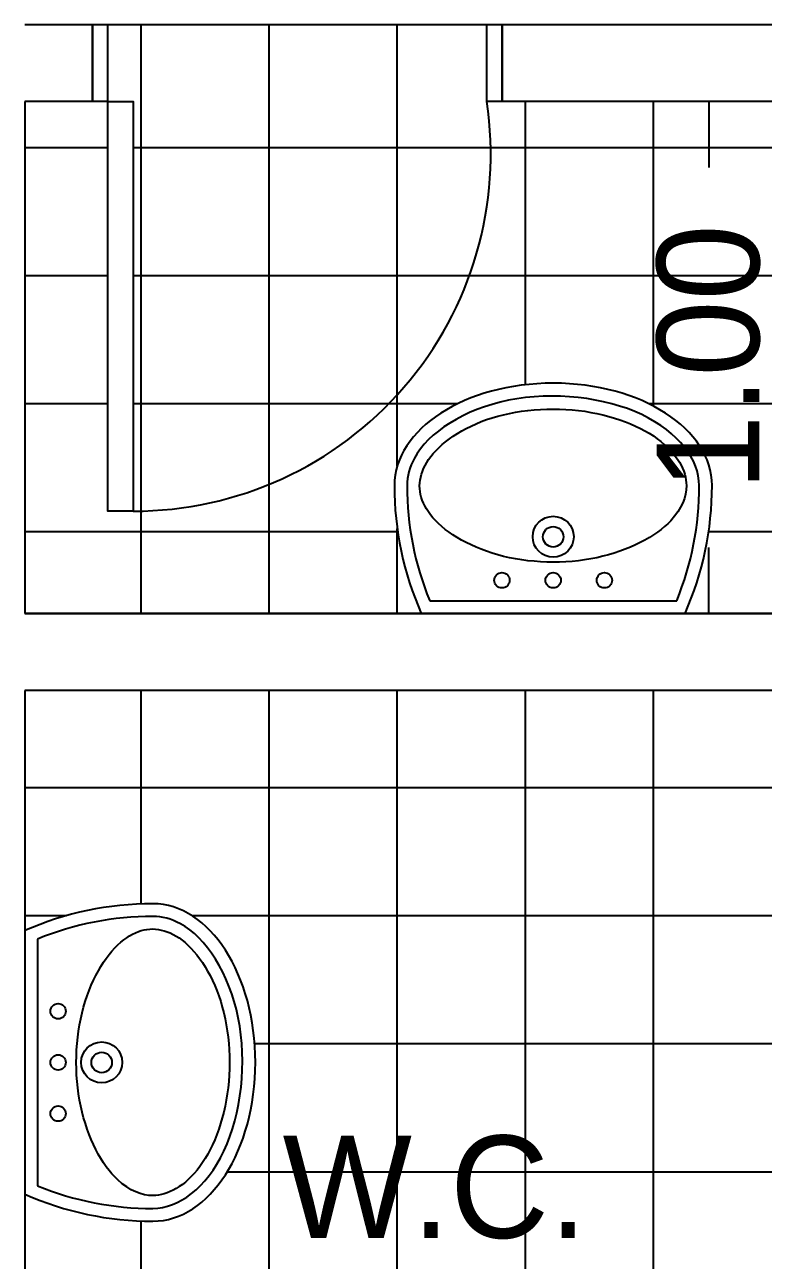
# Model space of a CAD drawing. Extents: x 2 to 41.9, y 0.3 to 42.9.
# Drawn here: x 10.834 to 12.276, y 34.863 to 37.276 of the extents above; entities that cross this region are included whole.
import ezdxf

# ---------------------------------------------------------------- set-up
doc = ezdxf.new("R2010")
doc.units = 0
doc.header["$MEASUREMENT"] = 0
doc.layers.get('0').update_dxf_attribs({"linetype": 'CONTINUOUS'})
doc.layers.get('DEFPOINTS').update_dxf_attribs({"linetype": 'CONTINUOUS'})
for name, color, linetype in [('BLOCO', 5, 'CONTINUOUS'), ('BLOCOS', 5, 'CONTINUOUS'), ('HACHURA', 1, 'CONTINUOUS'), ('PAREDE', 7, 'CONTINUOUS')]:
    doc.layers.add(name, color=color, linetype=linetype)
doc.styles.add('PADRÃO', font='', dxfattribs={"height": 0.2})
doc.styles.get('PADRÃO').set_extended_font_data('AvantGarde Bk BT')
doc.dimstyles.new('PADRÃOS', dxfattribs={"dimtxt": 0.15, "dimasz": 0.1, "dimexe": 1.25, "dimexo": 0.625, "dimgap": 0.1, "dimtad": 0, "dimjust": 1, "dimzin": 1, "dimdsep": 46, "dimtxsty": 'PADRÃO', "dimcen": 2.5, "dimse1": 1, "dimse2": 1, "dimsd1": 1, "dimsd2": 1, "dimclrt": 1, "dimadec": 0, "dimazin": 0, "dimtfac": 1, "dimtdec": 4, "dimtmove": 0, "dimatfit": 3, "dimfxl": 1, "dimtolj": 1, "dimtzin": 0, "dimarcsym": 0})

# ---------------------------------------------------------------- blocks, each defined once
blk = doc.blocks.new('P80D15')
at = {"layer": 'BLOCO', "ltscale": 0.015}
for p, q in [((0, 0.1500000000000057), (0, 0)), ((0, 0.1500000000000341), (0.03000000000000114, 0.1500000000000341)), ((0.03000000000000114, 0.1500000000000057), (0.03000000000000114, 0)), ((0.7700000000000102, 0.1500000000000057), (0.7700000000000102, 0)), ((0.7700000000000102, 0.1500000000000057), (0.8000000000000114, 0.1500000000000057)), ((0.8000000000000114, 0.1500000000000057), (0.8000000000000114, 0)), ((0, 2.842170943040401e-14), (0.03000000000000114, 0)), ((0.7699999999999818, 0), (0.8000000000000114, 0))]:
    blk.add_line(p, q, dxfattribs=at)
at = {"layer": 'BLOCO'}
blk.add_lwpolyline([(0.7700000000000102, 0.1500000000000057), (0.7199999999999989, 0.1500000000000057), (0.7199999999999989, 0.950000000000017), (0.7700000000000102, 0.950000000000017)], close=True, dxfattribs=at)
at = {"layer": 'BLOCO', "ltscale": 0.015}
blk.add_arc((0.7199999999999989, 0.2524375000000134), 0.6975625000000036, 89.99999999999959, 188.444460412286, dxfattribs=at)
blk = doc.blocks.new('LAVAT')
at = {"layer": 'BLOCOS'}
for p, q in [((-0.2410322495695425, 0.02500000000000568), (0.2410322495695283, 0.02500000000000568)), ((-0.2573623180961135, 0), (0.2573623180960993, 0))]:
    blk.add_line(p, q, dxfattribs=at)
for centre, radius in [((-2.842170943040401e-14, 0.1500000000000057), 0.04), ((-2.842170943040401e-14, 0.1500000000000057), 0.02), ((-0.09999999999999432, 0.06499999999999773), 0.015), ((0, 0.06499999999999773), 0.015), ((0.09999999999999432, 0.06499999999999773), 0.015)]:
    blk.add_circle(centre, radius, dxfattribs=at)
for centre, radius, start, end in [((0.3099999999999739, 0.25), 0.6200000000000045, 180, 203.779994731564), ((0.3099999999999739, 0.25), 0.5951987399818819, 180.0000000000055, 202.2113997706397), ((-0.3099999999999739, 0.25), 0.5951987399818819, 337.7886002293573, 359.9999999999946), ((-0.3099999999999739, 0.25), 0.6200000000000045, 336.2200052684331, 7.016477563892661e-15)]:
    blk.add_arc(centre, radius, start, end, dxfattribs=at)
blk.add_ellipse((-2.842170943040401e-14, 0.25), major_axis=(0.3100000000000023, 0), ratio=0.645161290322576, start_param=0, end_param=3.141592653589793, dxfattribs=at)
for points, knots in [([(0.2849999999999824, 0.2500000000000284), (0.2849999999999682, 0.300317964642403), (0.2452497040517159, 0.3541887687748044), (0.1008916727811169, 0.4227595909021034), (3.167234224576987e-05, 0.4339558931305021), (-0.1743068501371283, 0.3989778962069579), (-0.2442601782461509, 0.3532994974840165), (-0.2803506487652356, 0.2860131679577762), (-0.2851229441039038, 0.2679846562883483), (-0.285198739981908, 0.2499999999999716)], [0, 0, 0, 0, 0.9361481793933827, 0.9361481793933827, 1.872296358786765, 1.872296358786765, 2.808444538180148, 2.808444538180148, 3.13938546545754, 3.13938546545754, 3.13938546545754, 3.13938546545754]), ([(0.2599999999999625, 0.2500000000000284), (0.2599999999999625, 0.2784978981889878), (0.242078010852012, 0.3126567214920613), (0.1643569005752425, 0.3704649949829673), (0.1030052039381815, 0.3920693254798095), (-0.02877373062847255, 0.4037223597623836), (-0.0976825814684048, 0.3936467971219031), (-0.2034406750199054, 0.3477822861136133), (-0.2396263539294523, 0.3143366745038918), (-0.2661732608932681, 0.2526194074667387), (-0.2627272874450739, 0.2240541362115209), (-0.2158391141528142, 0.162032776211305), (-0.168127663237712, 0.1314918993692231), (-0.04805875393354597, 0.09792981637818343), (0.02266607553652022, 0.095757041570522), (0.1477154277714732, 0.1225128520000851), (0.2007272141554637, 0.1503951910720218), (0.2508407150234859, 0.2045307616155014), (0.2599999999999767, 0.2286312563089723), (0.2599999999999625, 0.2500000000000284)], [0, 0, 0, 0, 0.718091798041799, 0.718091798041799, 1.436183596083598, 1.436183596083598, 2.154275394125397, 2.154275394125397, 2.872367192167196, 2.872367192167196, 3.590458990208995, 3.590458990208995, 4.308550788250794, 4.308550788250794, 5.026642586292593, 5.026642586292593, 5.744734384334392, 5.744734384334392, 6.283185307179586, 6.283185307179586, 6.283185307179586, 6.283185307179586])]:
    blk.add_open_spline(points, degree=3, knots=knots, dxfattribs=at)
blk = doc.blocks.new('*D44')
at = {"color": 0, "linetype": 'ByBlock', "ltscale": 0.015}
for p, q in [((143.6079886768518, 150.8400570419524), (143.6079886768518, 150.711279569425)), ((143.6079886768518, 149.8400570419524), (143.6079886768518, 149.9688345144799))]:
    blk.add_line(p, q, dxfattribs=at)
at = {"layer": 'DEFPOINTS', "color": 0, "linetype": 'ByBlock', "ltscale": 0.015}
for p in [(144.2733502805891, 150.8400570419524), (143.6079886768518, 149.8400570419524), (144.2733502805891, 149.8400570419524)]:
    blk.add_point(p, dxfattribs=at)
at = {"color": 1, "linetype": 'ByBlock', "ltscale": 0.015, "insert": (143.6079886768518, 150.3400570419524), "char_height": 0.2, "attachment_point": 5, "rotation": 90, "style": 'PADRÃO'}
blk.add_mtext('\\A1;1.00', dxfattribs=at)
blk = doc.blocks.new('*D46')
at = {"layer": 'DEFPOINTS', "color": 0, "linetype": 'ByBlock', "ltscale": 0.015}
for p in [(142.2733502805891, 149.6900570419524), (142.5632830903352, 149.6900570419524), (142.2733502805891, 146.9900570419524)]:
    blk.add_point(p, dxfattribs=at)
at = {"color": 1, "linetype": 'ByBlock', "ltscale": 0.015, "insert": (142.5632830903352, 147.5791367122821), "char_height": 0.2, "attachment_point": 5, "rotation": 90, "style": 'PADRÃO'}
blk.add_mtext('\\A1;2.70', dxfattribs=at)

msp = doc.modelspace()

# ---------------------------------------------------------------- hatches: boundary and pattern name
at = {"layer": 'HACHURA', "ltscale": 0.015}
h = msp.add_hatch(dxfattribs=at)
h.set_pattern_fill('NET', color=256, scale=2, style=0)
h.set_pattern_definition([(0, (-131.4387593750527, -113.7138025247024), (0, 0.25), []), (90, (-131.4387593750527, -113.7138025247024), (-0.25, 1.530757942277972e-17), [])])
h.paths.add_polyline_path([(11.73634810441314, 37.12625451724993), (11.73634810441314, 37.27625451724995), (10.99634810441313, 37.27625451724996), (10.99634810441313, 37.12625451724995), (11.04634810441314, 37.12625451724995), (11.04634810441314, 36.32625451724994, 0.4580704259902203)])
edge = h.paths.add_edge_path()
edge.add_line((11.76634810441314, 37.12625451725003), (11.73634810441314, 37.12625451724992))
edge.add_arc((11.04634810441314, 37.02381701724993), 0.6975624999999972, -90, 8.444460412284172, ccw=False)
edge.add_line((11.04634810441314, 36.32625451724994), (10.99634810441313, 36.32625451724993))
edge.add_line((10.99634810441313, 36.32625451724993), (10.99634810441313, 37.12625451724995))
edge.add_line((10.99634810441313, 37.12625451724995), (10.96634810441313, 37.12625451724995))
edge.add_line((10.96634810441313, 37.12625451724995), (10.83459090553632, 37.12625451725))
edge.add_line((10.83459090553632, 37.12625451725), (10.83459090553632, 36.12625451725003))
edge.add_line((10.83459090553632, 36.12625451725003), (11.60837815948313, 36.12625451725003))
edge.add_arc((12.1757404775833, 36.37625451725003), 0.6200000000000047, 180, 203.7799947314119, ccw=False)
edge.add_ellipse((11.8657404775833, 36.37625451725003), major_axis=(0.3100000000000023, 0), ratio=0.645161290322576, start_angle=0, end_angle=180, ccw=False)
edge.add_arc((11.55574047758335, 36.37625451725003), 0.6200000000000075, 336.22000526858824, 359.9999999999619, ccw=False)
edge.add_line((12.12310279568353, 36.12625451725003), (12.83459090553632, 36.12625451725003))
edge.add_line((12.83459090553632, 36.12625451725003), (12.83459090553631, 37.12625451725006))
edge.add_line((12.83459090553631, 37.12625451725006), (11.76634810441314, 37.12625451725003))
edge = h.paths.add_edge_path(flags=16)
edge.add_ellipse((12.49900964990624, 36.46625451725004), major_axis=(0, 0.25), ratio=0.8000000000000114, start_angle=270, end_angle=450, ccw=False)
edge.add_ellipse((12.49900964990624, 36.46625451725004), major_axis=(0, 0.5), ratio=0.4000000000000057, start_angle=235.1999716104384, end_angle=270, ccw=False)
edge.add_arc((12.64397021912313, 36.18625451725008), 0.02000000000002895, 270.0000000000051, 348.17726239963224, ccw=False)
edge.add_line((12.64397021912313, 36.16625451725005), (12.35404908068094, 36.16625451725005))
edge.add_arc((12.35404908068311, 36.18625451725005), 0.01999999999999963, 191.8227371116409, 269.9999999937712, ccw=False)
edge.add_ellipse((12.49900964990624, 36.46625451725004), major_axis=(0, 0.5), ratio=0.4000000000000057, start_angle=90, end_angle=124.80002838732861, ccw=False)
edge = h.paths.add_edge_path(flags=0)
edge.add_ellipse((12.49900964990624, 36.46625451725004), major_axis=(0, 0.25), ratio=0.8000000000000114, start_angle=270, end_angle=450, ccw=False)
edge.add_ellipse((12.49900964990624, 36.46625451725004), major_axis=(0, 0.5), ratio=0.4000000000000057, start_angle=235.1999716104384, end_angle=270, ccw=False)
edge.add_arc((12.64397021912312, 36.18625451725005), 0.02000000000000036, 270.00000000003564, 348.1772623965156, ccw=False)
edge.add_line((12.64397021912313, 36.16625451725005), (12.35404908068094, 36.16625451725005))
edge.add_arc((12.35404908068311, 36.18625451725005), 0.01999999999999963, 191.8227371116409, 269.9999999937712, ccw=False)
edge.add_ellipse((12.49900964990624, 36.46625451725004), major_axis=(0, 0.5), ratio=0.4000000000000057, start_angle=90, end_angle=124.80002838732861, ccw=False)
h.paths.add_polyline_path([(12.33478463653394, 36.18088039484514, -87591.22421088778), (12.33478488197233, 36.18087951510763, -24280.77721393522), (12.33478576770821, 36.18087634160857, -2.318217611569753e-05), (12.33478526907977, 36.18087812789375, -3.549918195385507e-05), (12.33478450584428, 36.18088086334615, -26818.30775939527), (12.33478530754894, 36.18087799005912, -3.100011118157728e-05), (12.33478464100528, 36.18088037881688, -28039.89899806089), (12.33478540784292, 36.18087763072477, -8.8520753430567e-05), (12.33478350518637, 36.18088445200101), (12.33478351233554, 36.18088442635279, 5.231645901669556e-05)], flags=16)
edge = h.paths.add_edge_path()
edge.add_line((12.83459090553632, 35.97625451725), (10.83459090553632, 35.97625451725003))
edge.add_line((10.83459090553632, 35.97625451725003), (10.83459090553632, 35.50704598190881))
edge.add_arc((11.08459090553632, 34.93968366380864), 0.6200000000000047, 90.00000000000063, 113.77999473141259, ccw=False)
edge.add_ellipse((11.08459090553632, 35.24968366380864), major_axis=(-5.694419545274096e-17, -0.3100000000000023), ratio=0.645161290322576, start_angle=0, end_angle=180, ccw=False)
edge.add_arc((11.08459090553631, 35.55968366380858), 0.6200000000000077, 246.2200052685888, 269.99999999996, ccw=False)
edge.add_line((10.83459090553632, 34.9923213457084), (10.83459090553632, 33.27625451725004))
edge.add_line((10.83459090553632, 33.27625451725004), (12.83459090553632, 33.27625451725004))
edge.add_line((12.83459090553632, 33.27625451725004), (12.83459090553632, 33.99269660395262))
edge.add_line((12.83459090553632, 33.99269660395262), (12.83459090553629, 34.02269660395258))
edge.add_arc((12.73215340553631, 34.71269660395259), 0.6975625000000055, 180, 278.44446041228343, ccw=False)
edge.add_line((12.03459090553631, 34.71269660395259), (12.03459090553631, 34.7626966039526))
edge.add_line((12.03459090553631, 34.7626966039526), (12.83459090553632, 34.76269660395261))
edge.add_line((12.83459090553632, 34.76269660395261), (12.83459090553632, 34.79269660395261))
edge.add_line((12.83459090553632, 34.79269660395261), (12.83459090553632, 35.97625451725))
edge = h.paths.add_edge_path(flags=16)
edge.add_arc((12.62577143204875, 35.91625451724997), 0.02000000000000321, 11.822737111930223, 89.9999999937661, ccw=False)
edge.add_ellipse((12.48081086282562, 35.63625451724999), major_axis=(-8.72096990976734e-15, -0.5), ratio=0.4000000000000057, start_angle=90, end_angle=124.80002838732861, ccw=False)
edge.add_ellipse((12.48081086282562, 35.63625451724999), major_axis=(-4.36048495488367e-15, -0.25), ratio=0.8000000000000114, start_angle=270, end_angle=450, ccw=False)
edge.add_ellipse((12.48081086282562, 35.63625451724999), major_axis=(-8.72096990976734e-15, -0.5), ratio=0.4000000000000057, start_angle=235.1999716104384, end_angle=270, ccw=False)
edge.add_arc((12.33585029360874, 35.91625451724998), 0.02000000000000035, 90.00000000003558, 168.1772623967661, ccw=False)
edge.add_line((12.33585029360873, 35.93625451724998), (12.62577143205092, 35.93625451724998))
h.paths.add_polyline_path([(12.83459090553632, 34.7626966039526), (12.83459090553632, 34.71269660395259), (12.03459090553631, 34.71269660395259, 0.4580704259902459), (12.83459090553636, 34.0226966039526), (12.98459090553632, 34.0226966039526), (12.98459090553632, 34.76269660395261)])
h.paths.add_polyline_path([(12.01510842267814, 36.3050319897775), (12.01510842267814, 36.94747704472256), (12.3233501809199, 36.94747704472256), (12.3233501809199, 36.3050319897775)], flags=25)
h.paths.add_polyline_path([(12.01510842267814, 36.3050319897775), (12.01510842267814, 36.94747704472256), (12.3233501809199, 36.94747704472256), (12.3233501809199, 36.3050319897775)], flags=24)
h.paths.add_polyline_path([(11.90643156487696, 33.68324260538852), (12.58459090553631, 33.68324260538852), (12.58459090553631, 33.37500084714677), (11.90643156487696, 33.37500084714677)], flags=24)
h.paths.add_polyline_path([(10.97040283616161, 33.52625451725005), (10.97040283616161, 34.20441385790939), (11.27864459440337, 34.20441385790939), (11.27864459440337, 33.52625451725005)], flags=24)
h.paths.add_polyline_path([(11.90643156487696, 33.68324260538852), (12.58459090553631, 33.68324260538852), (12.58459090553631, 33.37500084714677), (11.90643156487696, 33.37500084714677)], flags=8)
h.paths.add_polyline_path([(10.97040283616161, 33.52625451725005), (10.97040283616161, 34.20441385790939), (11.27864459440337, 34.20441385790939), (11.27864459440337, 33.52625451725005)], flags=8)
h.paths.add_polyline_path([(11.28143381974707, 34.85092742682333), (11.99393381974707, 34.85092742682333), (11.99393381974707, 35.16287797627388), (11.28143381974707, 35.16287797627388)], flags=24)

# ---------------------------------------------------------------- linework, layer by layer
at = {"layer": 'BLOCO', "ltscale": 0.015}
for p, q in [((10.99634810441316, 37.27625451724995), (10.96634810441313, 37.27625451724995)), ((10.96634810441313, 37.12625451724995), (10.96634810441313, 37.27625451724995)), ((10.99634810441313, 37.12625451724995), (10.99634810441313, 37.27625451724995)), ((11.76634810441314, 37.27625451724992), (11.73634810441314, 37.27625451724995)), ((11.73634810441314, 37.12625451724995), (11.73634810441314, 37.27625451724995)), ((11.76634810441314, 37.12625451724995), (11.76634810441314, 37.27625451724995)), ((10.99634810441313, 37.12625451724995), (10.96634810441313, 37.12625451724995)), ((11.76634810441314, 37.12625451724992), (11.73634810441314, 37.12625451724992))]:
    msp.add_line(p, q, dxfattribs=at)
at = {"layer": 'BLOCO'}
msp.add_lwpolyline([(10.99634810441313, 37.12625451724995), (11.04634810441314, 37.12625451724995), (11.04634810441314, 36.32625451724994), (10.99634810441313, 36.32625451724994)], close=True, dxfattribs=at)
at = {"layer": 'BLOCO', "ltscale": 0.015}
msp.add_arc((11.04634810441314, 37.02381701724994), 0.6975625000000036, 269.9999999999996, 8.444460412285979, dxfattribs=at)
at = {"layer": 'BLOCOS'}
for p, q in [((11.62470822801379, 36.15125451725004), (12.10677272715284, 36.15125451725004)), ((11.60837815948722, 36.12625451725003), (12.12310279567944, 36.12625451725003)), ((10.83459090553632, 35.50704598190472), (10.83459090553632, 34.9923213457125)), ((10.85959090553632, 35.49071591337815), (10.85959090553632, 35.0086514142391))]:
    msp.add_line(p, q, dxfattribs=at)
for centre, radius in [((11.8657404775833, 36.27625451725004), 0.04), ((11.8657404775833, 36.27625451725004), 0.02), ((11.76574047758334, 36.19125451725003), 0.015), ((11.86574047758333, 36.19125451725003), 0.015), ((11.96574047758332, 36.19125451725003), 0.015), ((10.89959090553631, 35.34968366380861), 0.015), ((10.98459090553632, 35.24968366380864), 0.04), ((10.89959090553631, 35.24968366380861), 0.015), ((10.98459090553632, 35.24968366380864), 0.02), ((10.89959090553631, 35.14968366380862), 0.015)]:
    msp.add_circle(centre, radius, dxfattribs=at)
for centre, radius, start, end in [((12.1757404775833, 36.37625451725003), 0.6200000000000045, 180, 203.779994731564), ((12.1757404775833, 36.37625451725003), 0.5951987399818819, 180.0000000000055, 202.2113997706397), ((11.55574047758336, 36.37625451725003), 0.5951987399818819, 337.7886002293573, 359.9999999999946), ((11.55574047758336, 36.37625451725003), 0.6200000000000045, 336.2200052684331, 7.016477563892661e-15), ((11.08459090553632, 34.93968366380864), 0.6200000000000045, 89.99999999999999, 113.779994731564), ((11.08459090553632, 34.93968366380864), 0.5951987399818819, 90.00000000000547, 112.2113997706397), ((11.08459090553632, 35.55968366380858), 0.6200000000000045, 246.220005268433, 270), ((11.08459090553632, 35.55968366380858), 0.5951987399818819, 247.7886002293573, 269.9999999999945)]:
    msp.add_arc(centre, radius, start, end, dxfattribs=at)
for centre, major_axis in [((11.8657404775833, 36.37625451725003), (0.3100000000000023, 0)), ((11.8657404775833, 36.37625451725003), (0.3100000000000023, 0)), ((11.08459090553632, 35.24968366380864), (-5.694419545274096e-17, -0.3100000000000023)), ((11.08459090553632, 35.24968366380864), (-5.694419545274096e-17, -0.3100000000000023))]:
    msp.add_ellipse(centre, major_axis=major_axis, ratio=0.645161290322576, start_param=0, end_param=3.141592653589793, dxfattribs=at)
for points, knots in [([(12.1507404775833, 36.37625451725006), (12.1507404775833, 36.42657248189244), (12.11099018163506, 36.48044328602484), (11.96663215036446, 36.54901410815214), (11.86577214992556, 36.56021041038053), (11.6914336274462, 36.52523241345699), (11.62148029933718, 36.47955401473405), (11.58538982881808, 36.41226768520781), (11.58061753347943, 36.39423917353838), (11.58054173760141, 36.37625451725)], [0, 0, 0, 0, 0.9361481793933827, 0.9361481793933827, 1.872296358786765, 1.872296358786765, 2.808444538180148, 2.808444538180148, 3.13938546545754, 3.13938546545754, 3.13938546545754, 3.13938546545754]), ([(12.1507404775833, 36.37625451725006), (12.1507404775833, 36.42657248189244), (12.11099018163506, 36.48044328602484), (11.96663215036446, 36.54901410815214), (11.86577214992556, 36.56021041038053), (11.6914336274462, 36.52523241345699), (11.62148029933718, 36.47955401473405), (11.58538982881808, 36.41226768520781), (11.58061753347943, 36.39423917353838), (11.58054173760141, 36.37625451725)], [0, 0, 0, 0, 0.9361481793933827, 0.9361481793933827, 1.872296358786765, 1.872296358786765, 2.808444538180148, 2.808444538180148, 3.13938546545754, 3.13938546545754, 3.13938546545754, 3.13938546545754]), ([(12.12574047758329, 36.37625451725006), (12.12574047758329, 36.40475241543902), (12.10781848843536, 36.43891123874209), (12.03009737815856, 36.496719512233), (11.96874568152151, 36.51832384272984), (11.83696674695486, 36.52997687701242), (11.76805789611493, 36.51990131437194), (11.66229980256341, 36.47403680336365), (11.62611412365388, 36.44059119175392), (11.59956721669008, 36.37887392471677), (11.60301319013826, 36.35030865346155), (11.64990136343053, 36.28828729346134), (11.6976128143456, 36.25774641661926), (11.81768172364977, 36.22418433362822), (11.88840655311984, 36.22201155882055), (12.01345590535479, 36.24876736925012), (12.06646769173878, 36.27664970832205), (12.11658119260682, 36.33078527886553), (12.12574047758332, 36.354885773559), (12.12574047758329, 36.37625451725006)], [0, 0, 0, 0, 0.718091798041799, 0.718091798041799, 1.436183596083598, 1.436183596083598, 2.154275394125397, 2.154275394125397, 2.872367192167196, 2.872367192167196, 3.590458990208995, 3.590458990208995, 4.308550788250794, 4.308550788250794, 5.026642586292593, 5.026642586292593, 5.744734384334392, 5.744734384334392, 6.283185307179586, 6.283185307179586, 6.283185307179586, 6.283185307179586]), ([(12.12574047758329, 36.37625451725006), (12.12574047758329, 36.40475241543902), (12.10781848843536, 36.43891123874209), (12.03009737815856, 36.496719512233), (11.96874568152151, 36.51832384272984), (11.83696674695486, 36.52997687701242), (11.76805789611493, 36.51990131437194), (11.66229980256341, 36.47403680336365), (11.62611412365388, 36.44059119175392), (11.59956721669008, 36.37887392471677), (11.60301319013826, 36.35030865346155), (11.64990136343053, 36.28828729346134), (11.6976128143456, 36.25774641661926), (11.81768172364977, 36.22418433362822), (11.88840655311984, 36.22201155882055), (12.01345590535479, 36.24876736925012), (12.06646769173878, 36.27664970832205), (12.11658119260682, 36.33078527886553), (12.12574047758332, 36.354885773559), (12.12574047758329, 36.37625451725006)], [0, 0, 0, 0, 0.718091798041799, 0.718091798041799, 1.436183596083598, 1.436183596083598, 2.154275394125397, 2.154275394125397, 2.872367192167196, 2.872367192167196, 3.590458990208995, 3.590458990208995, 4.308550788250794, 4.308550788250794, 5.026642586292593, 5.026642586292593, 5.744734384334392, 5.744734384334392, 6.283185307179586, 6.283185307179586, 6.283185307179586, 6.283185307179586]), ([(11.08459090553634, 34.96468366380861), (11.13490887017872, 34.96468366380864), (11.18877967431112, 35.00443395975688), (11.25735049643842, 35.14879199102748), (11.26854679866682, 35.24965199146635), (11.23356880174327, 35.42399051394574), (11.18789040302033, 35.49394384205476), (11.12060407349409, 35.53003431257383), (11.10257556182466, 35.53480660791251), (11.08459090553629, 35.5348824037905)], [0, 0, 0, 0, 0.9361481793933827, 0.9361481793933827, 1.872296358786765, 1.872296358786765, 2.808444538180148, 2.808444538180148, 3.13938546545754, 3.13938546545754, 3.13938546545754, 3.13938546545754]), ([(11.08459090553634, 34.96468366380861), (11.13490887017872, 34.96468366380864), (11.18877967431112, 35.00443395975688), (11.25735049643842, 35.14879199102748), (11.26854679866682, 35.24965199146635), (11.23356880174327, 35.42399051394574), (11.18789040302033, 35.49394384205476), (11.12060407349409, 35.53003431257383), (11.10257556182466, 35.53480660791251), (11.08459090553629, 35.5348824037905)], [0, 0, 0, 0, 0.9361481793933827, 0.9361481793933827, 1.872296358786765, 1.872296358786765, 2.808444538180148, 2.808444538180148, 3.13938546545754, 3.13938546545754, 3.13938546545754, 3.13938546545754]), ([(11.08459090553634, 34.98968366380865), (11.1130888037253, 34.98968366380865), (11.14724762702838, 35.00760565295658), (11.20505590051928, 35.08532676323335), (11.22666023101613, 35.14667845987043), (11.2383132652987, 35.27845739443708), (11.22823770265822, 35.34736624527702), (11.18237319164993, 35.4531243388285), (11.14892758004021, 35.48931001773806), (11.08721031300306, 35.51585692470186), (11.05864504174784, 35.51241095125368), (10.99662368174762, 35.46552277796141), (10.96608280490554, 35.41781132704631), (10.9325207219145, 35.29774241774214), (10.93034794710684, 35.22701758827208), (10.9571037575364, 35.10196823603712), (10.98498609660834, 35.04895644965313), (11.03912166715182, 34.99884294878512), (11.06322216184529, 34.98968366380862), (11.08459090553634, 34.98968366380865)], [0, 0, 0, 0, 0.718091798041799, 0.718091798041799, 1.436183596083598, 1.436183596083598, 2.154275394125397, 2.154275394125397, 2.872367192167196, 2.872367192167196, 3.590458990208995, 3.590458990208995, 4.308550788250794, 4.308550788250794, 5.026642586292593, 5.026642586292593, 5.744734384334392, 5.744734384334392, 6.283185307179586, 6.283185307179586, 6.283185307179586, 6.283185307179586]), ([(11.08459090553634, 34.98968366380865), (11.1130888037253, 34.98968366380865), (11.14724762702838, 35.00760565295658), (11.20505590051928, 35.08532676323335), (11.22666023101613, 35.14667845987043), (11.2383132652987, 35.27845739443708), (11.22823770265822, 35.34736624527702), (11.18237319164993, 35.4531243388285), (11.14892758004021, 35.48931001773806), (11.08721031300306, 35.51585692470186), (11.05864504174784, 35.51241095125368), (10.99662368174762, 35.46552277796141), (10.96608280490554, 35.41781132704631), (10.9325207219145, 35.29774241774214), (10.93034794710684, 35.22701758827208), (10.9571037575364, 35.10196823603712), (10.98498609660834, 35.04895644965313), (11.03912166715182, 34.99884294878512), (11.06322216184529, 34.98968366380862), (11.08459090553634, 34.98968366380865)], [0, 0, 0, 0, 0.718091798041799, 0.718091798041799, 1.436183596083598, 1.436183596083598, 2.154275394125397, 2.154275394125397, 2.872367192167196, 2.872367192167196, 3.590458990208995, 3.590458990208995, 4.308550788250794, 4.308550788250794, 5.026642586292593, 5.026642586292593, 5.744734384334392, 5.744734384334392, 6.283185307179586, 6.283185307179586, 6.283185307179586, 6.283185307179586])]:
    msp.add_open_spline(points, degree=3, knots=knots, dxfattribs=at)
at = {"layer": 'HACHURA', "ltscale": 0.015}
msp.add_line((11.73634810441314, 37.27625451724995), (10.99634810441316, 37.27625451724995), dxfattribs=at)
at = {"layer": 'HACHURA', "color": 7, "ltscale": 0.015}
for p, q in [((10.96634810441313, 37.12625451724995), (10.83459090553632, 37.12625451725)), ((10.83459090553632, 37.12625451725), (10.83459090553632, 36.12625451725003)), ((12.83459090553632, 37.12625451725006), (11.76634810441314, 37.12625451725003)), ((10.83459090553632, 36.12625451725003), (11.6083781594831, 36.12625451725003)), ((12.12310279568354, 36.12625451725003), (12.83459090553632, 36.12625451725003))]:
    msp.add_line(p, q, dxfattribs=at)
at = {"layer": 'HACHURA', "color": 5, "ltscale": 0.015}
for p, q in [((10.99634810441313, 37.12625451724995), (10.96634810441313, 37.12625451724995)), ((10.99634810441313, 36.32625451724994), (10.99634810441313, 37.12625451724995)), ((11.76634810441314, 37.12625451725003), (11.73634810441314, 37.12625451724992)), ((11.04634810441314, 36.32625451724994), (10.99634810441313, 36.32625451724994))]:
    msp.add_line(p, q, dxfattribs=at)
for centre, radius, start, end in [((11.04634810441314, 37.02381701724994), 0.6975624999999992, 270, 8.444460412283725), ((12.17574047758328, 36.37625451724998), 0.6199999999999974, 179.9999999999895, 203.779994731407), ((11.55574047758336, 36.37625451725003), 0.6200000000000034, 336.2200052685882, 359.9999999999632)]:
    msp.add_arc(centre, radius, start, end, dxfattribs=at)
at = {"layer": 'PAREDE', "ltscale": 0.015}
for p, q in [((10.96634810441313, 37.27625451724995), (10.83459090553632, 37.27625451724995)), ((10.96634810441313, 37.27625451724995), (10.96634810441313, 37.12625451725003)), ((13.78459090553628, 37.27625451724998), (11.76634810441314, 37.27625451724995)), ((11.76634810441314, 37.27625451724995), (11.76634810441314, 37.12625451725003)), ((10.83459090553632, 37.12625451725003), (10.83459090553632, 36.12625451725003)), ((10.96634810441313, 37.12625451725003), (10.83459090553632, 37.12625451725003)), ((12.83459090553632, 37.12625451725003), (11.76634810441314, 37.12625451725003)), ((12.83459090553632, 36.12625451725003), (10.83459090553632, 36.12625451725003)), ((10.83459090553632, 35.97625451725006), (10.83459090553632, 33.27625451725004)), ((12.83459090553632, 35.97625451725), (10.83459090553632, 35.97625451725003))]:
    msp.add_line(p, q, dxfattribs=at)

# ---------------------------------------------------------------- block references
at = {"layer": 'BLOCO', "ltscale": 0.015, "rotation": 180}
msp.add_blockref('P80D15', (11.76634810441314, 37.27625451724995), dxfattribs=at)
at = {"layer": 'HACHURA', "ltscale": 0.015}
msp.add_blockref('LAVAT', (11.86574047758333, 36.12625451725003), dxfattribs=at)
at = {"layer": 'HACHURA', "ltscale": 0.015, "rotation": 270}
msp.add_blockref('LAVAT', (10.83459090553632, 35.24968366380861), dxfattribs=at)

# ---------------------------------------------------------------- texts
at = {"color": 1, "linetype": 'ByBlock', "ltscale": 0.015, "insert": (12.16922930179902, 36.62625451725003), "char_height": 0.2, "attachment_point": 5, "rotation": 90, "style": 'PADRÃO'}
msp.add_mtext('\\A1;1.00', dxfattribs=at)
at = {"layer": 'HACHURA', "ltscale": 0.015, "style": 'PADRÃO'}
msp.add_text('W.C.', height=0.2, dxfattribs=at).set_placement((11.33768381974707, 34.9069027015486))

# ---------------------------------------------------------------- dimensions: what is measured, and where the dimension line sits
at = {"layer": 'HACHURA', "ltscale": 0.015}
for base, p1, p2, picture, middle in [((12.16922930179902, 36.12625451725003), (12.83459090553632, 37.12625451725003), (12.83459090553632, 36.12625451725003), '*D44', (12.16922930179902, 36.62625451725003)), ((11.12452371528249, 35.97625451725003), (10.83459090553632, 33.27625451725004), (10.83459090553632, 35.97625451725003), '*D46', (11.12452371528249, 33.86533418757972))]:
    dim = msp.add_linear_dim(base=base, p1=p1, p2=p2, angle=90, dimstyle='PADRÃOS', dxfattribs=at)
    dim.commit()
    dim.dimension.update_dxf_attribs({"geometry": picture, "text_midpoint": middle, "insert": (-131.4387593750527, -113.7138025247024)})

doc.saveas('drawing.dxf')
